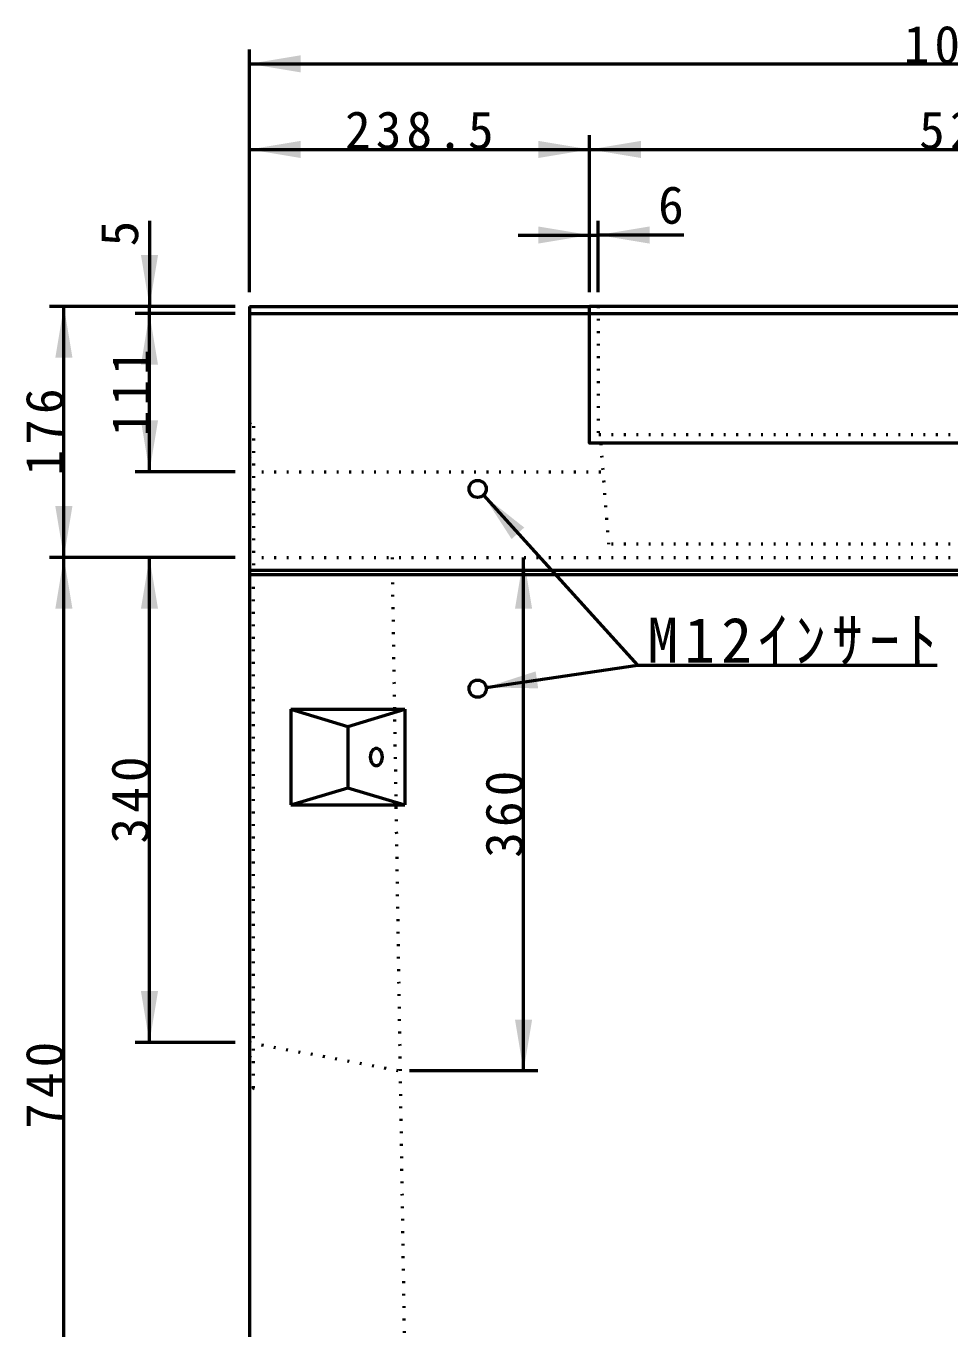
# Model space of a CAD drawing. Units: millimetres, scale not verified. Extents: x -2102 to 2102, y -1485 to 1485.
# Drawn here: x -305 to 343, y -816 to 98 of the extents above; entities that cross this region are included whole.
import ezdxf
from ezdxf.enums import TextEntityAlignment as Align

# ---------------------------------------------------------------- set-up
doc = ezdxf.new("R2010")
doc.units = ezdxf.units.MM
doc.header["$LTSCALE"] = 5
doc.linetypes.add('DOTTED', pattern=[1.75, 0.25, -1.5])
doc.layers.add('0-0_V-nasSTD', color=7, linetype='Continuous', lineweight=35)
doc.layers.add('0-1_0', color=7, linetype='Continuous', lineweight=50)
doc.styles.add('ＭＳ ゴシック', font='')
doc.styles.get('ＭＳ ゴシック').set_extended_font_data('MS Gothic')

msp = doc.modelspace()

# ---------------------------------------------------------------- linework, layer by layer
at = {"layer": '0-0_V-nasSTD', "linetype": 'DOTTED', "lineweight": 50}
for p, q in [((96.106, -98.756), (96.106, -194.756)), ((351.606, -188.756), (96.106, -188.756)), ((97.855, -194.756), (103.293, -265.475)), ((351.606, -265.475), (103.293, -265.475))]:
    msp.add_line(p, q, dxfattribs=at)
at = {"layer": '0-0_V-nasSTD', "lineweight": 50}
for p in [(15.638, -231.198), (17.541, -365.878)]:
    msp.add_line(p, (123.645, -350.194), dxfattribs=at)
at = {"layer": '0-0_V-nasSTD'}
for points in [[(-148.394, 71.244), (-112.394, 65.244), (-112.394, 77.244)], [(-148.394, 11.244), (-112.394, 5.244), (-112.394, 17.244)], [(54.106, 5.244), (54.106, 17.244), (90.106, 11.244)], [(90.106, 11.244), (126.106, 5.244), (126.106, 17.244)], [(54.106, -54.756), (54.106, -42.756), (90.106, -48.756)], [(96.106, -48.756), (132.106, -54.756), (132.106, -42.756)], [(-224.394, -62.756), (-218.394, -98.756), (-212.394, -62.756)], [(-284.394, -134.756), (-278.394, -98.756), (-272.394, -134.756)], [(-224.394, -139.756), (-218.394, -103.756), (-212.394, -139.756)], [(-224.394, -178.756), (-218.394, -214.756), (-212.394, -178.756)], [(15.638, -231.198), (35.391, -261.888), (39.833, -257.855)], [(15.638, -231.198), (39.833, -257.855), (44.276, -253.823)], [(-284.394, -238.756), (-278.394, -274.756), (-272.394, -238.756)], [(-284.394, -310.756), (-278.394, -274.756), (-272.394, -310.756)], [(-224.394, -310.756), (-218.394, -274.756), (-212.394, -310.756)], [(37.783, -310.756), (43.783, -274.756), (49.783, -310.756)], [(17.541, -365.878), (52.277, -354.678), (53.154, -360.614)], [(17.541, -365.878), (53.154, -360.614), (54.032, -366.549)], [(-224.394, -578.756), (-218.394, -614.756), (-212.394, -578.756)], [(37.783, -598.756), (43.783, -634.756), (49.783, -598.756)]]:
    msp.add_solid(points, dxfattribs=at)
at = {"layer": '0-1_0'}
for p, q in [((-148.394, -88.756), (-148.394, 81.244)), ((-148.394, 71.244), (851.606, 71.244)), ((90.106, -88.756), (90.106, 21.244)), ((-148.394, 11.244), (90.106, 11.244)), ((90.106, 11.244), (613.106, 11.244)), ((-218.394, -38.756), (-218.394, -98.756)), ((96.106, -88.756), (96.106, -38.756)), ((40.106, -48.756), (90.106, -48.756)), ((90.106, -48.756), (96.106, -48.756)), ((156.106, -48.756), (96.106, -48.756)), ((-158.394, -98.756), (-288.394, -98.756)), ((-278.394, -274.756), (-278.394, -98.756)), ((-218.394, -103.756), (-218.394, -98.756)), ((-148.394, -98.756), (90.106, -98.756)), ((-148.394, -98.756), (-148.394, -283.756)), ((613.106, -98.756), (90.106, -98.756)), ((-158.394, -103.756), (-228.394, -103.756)), ((-218.394, -214.756), (-218.394, -103.756)), ((-148.394, -103.756), (90.106, -103.756)), ((-148.394, -103.756), (90.106, -103.756)), ((90.106, -103.756), (351.606, -103.756)), ((-158.394, -214.756), (-228.394, -214.756)), ((-158.394, -274.756), (-288.394, -274.756)), ((-278.394, -1014.756), (-278.394, -274.756)), ((-218.394, -614.756), (-218.394, -274.756)), ((43.783, -634.756), (43.783, -274.756)), ((-148.394, -283.756), (851.606, -283.756)), ((-148.394, -284.756), (-148.394, -539.31)), ((-148.394, -286.756), (351.606, -286.756)), ((-148.394, -293.756), (-148.394, -373.756)), ((123.645, -350.194), (333.645, -350.194)), ((-119.394, -381.256), (-79.394, -393.256)), ((-119.394, -381.256), (-39.394, -381.256)), ((-119.394, -381.256), (-119.394, -448.256)), ((-79.394, -393.256), (-39.394, -381.256)), ((-39.394, -381.256), (-39.394, -448.256)), ((-79.394, -393.256), (-79.394, -436.256)), ((-119.394, -448.256), (-79.394, -436.256)), ((-79.394, -436.256), (-39.394, -448.256)), ((-119.394, -448.256), (-39.394, -448.256)), ((-158.394, -614.756), (-228.394, -614.756)), ((53.783, -634.756), (-36.217, -634.756))]:
    msp.add_line(p, q, dxfattribs=at)
at = {"layer": '0-1_0', "linetype": 'DOTTED'}
for p, q in [((-148.394, -180.756), (-145.394, -182.756)), ((-145.394, -182.756), (-145.394, -283.756)), ((-148.394, -204.756), (-145.394, -202.756)), ((-148.394, -214.756), (99.393, -214.756)), ((-148.394, -274.756), (351.606, -274.756)), ((-48.394, -274.756), (-38.394, -914.756)), ((-145.394, -646.756), (-145.394, -286.756)), ((-148.394, -614.756), (-42.769, -634.756)), ((-148.394, -624.756), (-145.394, -626.756)), ((-145.394, -646.756), (-148.394, -648.756))]:
    msp.add_line(p, q, dxfattribs=at)
at = {"layer": '0-1_0'}
for points in [[(613.106, -194.756), (90.106, -194.756), (90.106, -98.756)], [(-148.394, -274.756), (-148.394, -1014.756), (851.606, -1014.756)]]:
    msp.add_lwpolyline(points, dxfattribs=at)
for centre in [(11.606, -226.756), (11.606, -366.756)]:
    msp.add_circle(centre, 6, dxfattribs=at)
for centre, radius, start, end in [((-55.966, -414.756), 7.671, 141.96831, 218.03169), ((-59.394, -412.074), 3.318, 38.03169, 141.96831), ((-62.823, -414.756), 7.671, 321.96831, 38.03169), ((-59.394, -417.437), 3.318, 218.03169, 321.96831)]:
    msp.add_arc(centre, radius, start, end, dxfattribs=at)

# ---------------------------------------------------------------- texts
at = {"layer": '0-0_V-nasSTD', "style": 'ＭＳ ゴシック'}
msp.add_text('6', height=26.39, dxfattribs=at).set_placement((138.106, -48.756), align=Align.BOTTOM_LEFT)
msp.add_text('5', height=26.39, rotation=90, dxfattribs=at).set_placement((-218.394, -56.756), align=Align.BOTTOM_LEFT)
at = {"layer": '0-0_V-nasSTD', "attachment_point": 7, "style": 'ＭＳ ゴシック'}
for s, insert, char_height in [('\\T1.2;1000', (310.206, 71.244), 26.39), ('\\T1.2;238.5', (-81.344, 11.244), 26.39), ('\\T1.2;523', (321.006, 11.244), 26.39), ('\\T1.2;M12ｲﾝｻｰﾄ', (130.605, -350.194), 31.67)]:
    msp.add_mtext(s, dxfattribs=dict(at, insert=insert, char_height=char_height))
at = {"layer": '0-0_V-nasSTD', "char_height": 26.39, "attachment_point": 7, "rotation": 90, "style": 'ＭＳ ゴシック'}
for s, insert in [('\\T1.2;111', (-218.394, -189.856)), ('\\T1.2;176', (-278.394, -217.356)), ('\\T1.2;340', (-218.394, -475.356)), ('\\T1.2;360', (43.783, -485.356)), ('\\T1.2;740', (-278.394, -675.356))]:
    msp.add_mtext(s, dxfattribs=dict(at, insert=insert))

doc.saveas('drawing.dxf')
